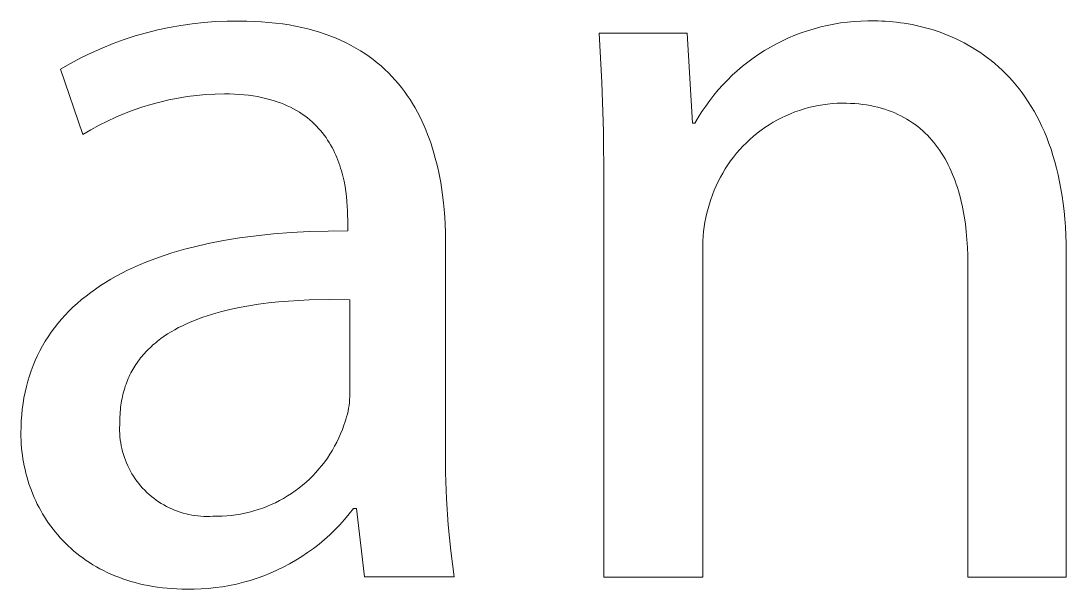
# Model space of a CAD drawing. Header units: millimetres. Extents: x 1422 to 6060, y -58 to 3182.
# Drawn here: x 5167.45 to 5210.67, y 19.26 to 42.76 of the extents above; entities that cross this region are included whole.
import ezdxf

# ---------------------------------------------------------------- set-up
doc = ezdxf.new("R2010")
doc.units = ezdxf.units.MM
doc.header["$MEASUREMENT"] = 0
doc.layers.add('Domyślny', color=7, linetype='Continuous', true_color=0x000000)

msp = doc.modelspace()

# ---------------------------------------------------------------- linework, layer by layer
at = {"layer": 'Domyślny', "color": 18, "lineweight": 15, "true_color": 0x000000}
for p, q in [((5172.64, 42.272), (5173.109, 42.39)), ((5173.109, 42.39), (5173.583, 42.492)), ((5173.583, 42.492), (5174.059, 42.577)), ((5174.059, 42.577), (5174.538, 42.646)), ((5174.538, 42.646), (5175.019, 42.698)), ((5175.019, 42.698), (5175.502, 42.733)), ((5175.502, 42.733), (5175.986, 42.752)), ((5175.986, 42.752), (5176.47, 42.754)), ((5176.47, 42.754), (5176.787, 42.75)), ((5176.787, 42.75), (5177.097, 42.74)), ((5177.097, 42.74), (5177.4, 42.723)), ((5177.4, 42.723), (5177.696, 42.7)), ((5177.696, 42.7), (5177.984, 42.67)), ((5177.984, 42.67), (5178.265, 42.634)), ((5178.265, 42.634), (5178.538, 42.592)), ((5178.538, 42.592), (5178.805, 42.543)), ((5178.805, 42.543), (5179.065, 42.489)), ((5179.065, 42.489), (5179.318, 42.429)), ((5179.318, 42.429), (5179.564, 42.362)), ((5179.564, 42.362), (5179.804, 42.291)), ((5199.718, 42.266), (5199.984, 42.357)), ((5199.984, 42.357), (5200.252, 42.439)), ((5200.252, 42.439), (5200.523, 42.512)), ((5200.523, 42.512), (5200.797, 42.576)), ((5200.797, 42.576), (5201.072, 42.631)), ((5201.072, 42.631), (5201.349, 42.676)), ((5201.349, 42.676), (5201.628, 42.711)), ((5201.628, 42.711), (5201.907, 42.737)), ((5201.907, 42.737), (5202.187, 42.754)), ((5202.187, 42.754), (5202.468, 42.761)), ((5202.468, 42.761), (5202.749, 42.758)), ((5202.749, 42.758), (5202.896, 42.757)), ((5202.896, 42.757), (5203.045, 42.753)), ((5203.045, 42.753), (5203.196, 42.746)), ((5203.196, 42.746), (5203.349, 42.736)), ((5203.349, 42.736), (5203.505, 42.722)), ((5203.505, 42.722), (5203.662, 42.706)), ((5203.662, 42.706), (5203.82, 42.686)), ((5203.82, 42.686), (5203.98, 42.663)), ((5203.98, 42.663), (5204.142, 42.637)), ((5204.142, 42.637), (5204.305, 42.606)), ((5204.305, 42.606), (5204.468, 42.573)), ((5204.468, 42.573), (5204.633, 42.535)), ((5204.633, 42.535), (5204.798, 42.494)), ((5204.798, 42.494), (5204.964, 42.449)), ((5204.964, 42.449), (5205.13, 42.4)), ((5205.13, 42.4), (5205.296, 42.346)), ((5171.26, 41.822), (5171.715, 41.988)), ((5171.715, 41.988), (5172.175, 42.138)), ((5172.175, 42.138), (5172.64, 42.272)), ((5179.804, 42.291), (5180.037, 42.214)), ((5180.037, 42.214), (5180.263, 42.131)), ((5180.263, 42.131), (5180.483, 42.043)), ((5180.483, 42.043), (5180.697, 41.95)), ((5180.697, 41.95), (5180.904, 41.851)), ((5191.48, 40.217), (5191.367, 42.249)), ((5191.367, 42.249), (5194.997, 42.249)), ((5194.997, 42.249), (5195.228, 38.527)), ((5198.691, 41.813), (5198.942, 41.939)), ((5198.942, 41.939), (5199.197, 42.057)), ((5199.197, 42.057), (5199.456, 42.166)), ((5199.456, 42.166), (5199.718, 42.266)), ((5205.296, 42.346), (5205.463, 42.289)), ((5205.463, 42.289), (5205.629, 42.227)), ((5205.629, 42.227), (5205.796, 42.161)), ((5205.796, 42.161), (5205.962, 42.09)), ((5205.962, 42.09), (5206.127, 42.015)), ((5206.127, 42.015), (5206.292, 41.935)), ((5206.292, 41.935), (5206.456, 41.851)), ((5170.369, 41.443), (5170.812, 41.64)), ((5170.812, 41.64), (5171.26, 41.822)), ((5180.904, 41.851), (5181.105, 41.748)), ((5181.105, 41.748), (5181.3, 41.64)), ((5181.3, 41.64), (5181.489, 41.527)), ((5181.489, 41.527), (5181.672, 41.41)), ((5197.967, 41.384), (5198.204, 41.535)), ((5198.204, 41.535), (5198.445, 41.678)), ((5198.445, 41.678), (5198.691, 41.813)), ((5206.456, 41.851), (5206.62, 41.762)), ((5206.62, 41.762), (5206.782, 41.667)), ((5206.782, 41.667), (5206.943, 41.568)), ((5206.943, 41.568), (5207.102, 41.464)), ((5169.507, 41.004), (5169.935, 41.231)), ((5169.935, 41.231), (5170.369, 41.443)), ((5181.672, 41.41), (5181.848, 41.288)), ((5181.848, 41.288), (5182.02, 41.161)), ((5182.02, 41.161), (5182.185, 41.031)), ((5197.51, 41.057), (5197.736, 41.224)), ((5197.736, 41.224), (5197.967, 41.384)), ((5207.102, 41.464), (5207.26, 41.354)), ((5207.26, 41.354), (5207.417, 41.24)), ((5207.417, 41.24), (5207.571, 41.119)), ((5207.571, 41.119), (5207.724, 40.994)), ((5169.088, 40.762), (5169.507, 41.004)), ((5170.015, 38.059), (5169.088, 40.762)), ((5182.185, 41.031), (5182.345, 40.896)), ((5182.345, 40.896), (5182.499, 40.757)), ((5182.499, 40.757), (5182.647, 40.614)), ((5196.869, 40.512), (5197.076, 40.701)), ((5197.076, 40.701), (5197.29, 40.883)), ((5197.29, 40.883), (5197.51, 41.057)), ((5207.724, 40.994), (5207.874, 40.863)), ((5207.874, 40.863), (5208.022, 40.726)), ((5208.022, 40.726), (5208.168, 40.584)), ((5182.647, 40.614), (5182.791, 40.467)), ((5182.791, 40.467), (5182.929, 40.316)), ((5182.929, 40.316), (5183.061, 40.162)), ((5191.542, 38.183), (5191.48, 40.217)), ((5196.473, 40.113), (5196.668, 40.316)), ((5196.668, 40.316), (5196.869, 40.512)), ((5208.168, 40.584), (5208.311, 40.435)), ((5208.311, 40.435), (5208.451, 40.281)), ((5208.451, 40.281), (5208.589, 40.121)), ((5183.061, 40.162), (5183.189, 40.004)), ((5183.189, 40.004), (5183.311, 39.843)), ((5183.311, 39.843), (5183.428, 39.678)), ((5196.106, 39.689), (5196.286, 39.904)), ((5196.286, 39.904), (5196.473, 40.113)), ((5208.589, 40.121), (5208.724, 39.955)), ((5208.724, 39.955), (5208.855, 39.782)), ((5208.855, 39.782), (5208.983, 39.603)), ((5173.197, 39.406), (5172.824, 39.306)), ((5173.572, 39.494), (5173.197, 39.406)), ((5173.95, 39.568), (5173.572, 39.494)), ((5174.331, 39.629), (5173.95, 39.568)), ((5174.713, 39.677), (5174.331, 39.629)), ((5175.097, 39.712), (5174.713, 39.677)), ((5175.482, 39.734), (5175.097, 39.712)), ((5175.867, 39.742), (5175.482, 39.734)), ((5176.079, 39.74), (5175.867, 39.742)), ((5176.286, 39.733), (5176.079, 39.74)), ((5176.486, 39.721), (5176.286, 39.733)), ((5176.68, 39.704), (5176.486, 39.721)), ((5176.869, 39.683), (5176.68, 39.704)), ((5177.053, 39.658), (5176.869, 39.683)), ((5177.231, 39.628), (5177.053, 39.658)), ((5177.403, 39.595), (5177.231, 39.628)), ((5177.57, 39.557), (5177.403, 39.595)), ((5177.732, 39.515), (5177.57, 39.557)), ((5177.889, 39.47), (5177.732, 39.515)), ((5178.041, 39.421), (5177.889, 39.47)), ((5178.188, 39.368), (5178.041, 39.421)), ((5178.329, 39.312), (5178.188, 39.368)), ((5183.428, 39.678), (5183.541, 39.511)), ((5183.541, 39.511), (5183.648, 39.34)), ((5183.648, 39.34), (5183.751, 39.166)), ((5195.768, 39.24), (5195.933, 39.467)), ((5195.933, 39.467), (5196.106, 39.689)), ((5201.007, 39.342), (5200.809, 39.322)), ((5201.206, 39.355), (5201.007, 39.342)), ((5201.405, 39.361), (5201.206, 39.355)), ((5201.584, 39.359), (5201.405, 39.361)), ((5201.759, 39.352), (5201.584, 39.359)), ((5201.93, 39.341), (5201.759, 39.352)), ((5202.097, 39.326), (5201.93, 39.341)), ((5208.983, 39.603), (5209.107, 39.418)), ((5209.107, 39.418), (5209.228, 39.227)), ((5171.731, 38.93), (5171.376, 38.78)), ((5172.091, 39.068), (5171.731, 38.93)), ((5172.456, 39.193), (5172.091, 39.068)), ((5172.824, 39.306), (5172.456, 39.193)), ((5178.466, 39.253), (5178.329, 39.312)), ((5178.599, 39.19), (5178.466, 39.253)), ((5178.726, 39.124), (5178.599, 39.19)), ((5178.849, 39.055), (5178.726, 39.124)), ((5178.968, 38.983), (5178.849, 39.055)), ((5179.082, 38.909), (5178.968, 38.983)), ((5179.191, 38.831), (5179.082, 38.909)), ((5183.751, 39.166), (5183.849, 38.989)), ((5183.849, 38.989), (5183.942, 38.81)), ((5195.462, 38.77), (5195.611, 39.008)), ((5195.611, 39.008), (5195.768, 39.24)), ((5199.271, 38.921), (5199.088, 38.842)), ((5199.456, 38.994), (5199.271, 38.921)), ((5199.644, 39.061), (5199.456, 38.994)), ((5199.834, 39.121), (5199.644, 39.061)), ((5200.026, 39.174), (5199.834, 39.121)), ((5200.22, 39.221), (5200.026, 39.174)), ((5200.415, 39.262), (5200.22, 39.221)), ((5200.611, 39.295), (5200.415, 39.262)), ((5200.809, 39.322), (5200.611, 39.295)), ((5202.262, 39.307), (5202.097, 39.326)), ((5202.422, 39.284), (5202.262, 39.307)), ((5202.579, 39.256), (5202.422, 39.284)), ((5202.733, 39.224), (5202.579, 39.256)), ((5202.883, 39.189), (5202.733, 39.224)), ((5203.03, 39.15), (5202.883, 39.189)), ((5203.173, 39.106), (5203.03, 39.15)), ((5203.314, 39.059), (5203.173, 39.106)), ((5203.45, 39.008), (5203.314, 39.059)), ((5203.584, 38.954), (5203.45, 39.008)), ((5203.714, 38.895), (5203.584, 38.954)), ((5209.228, 39.227), (5209.346, 39.029)), ((5209.346, 39.029), (5209.459, 38.824)), ((5171.027, 38.617), (5170.683, 38.443)), ((5171.376, 38.78), (5171.027, 38.617)), ((5179.297, 38.751), (5179.191, 38.831)), ((5179.398, 38.669), (5179.297, 38.751)), ((5179.495, 38.584), (5179.398, 38.669)), ((5179.589, 38.497), (5179.495, 38.584)), ((5179.678, 38.408), (5179.589, 38.497)), ((5183.942, 38.81), (5184.031, 38.628)), ((5184.031, 38.628), (5184.115, 38.444)), ((5195.228, 38.527), (5195.321, 38.527)), ((5195.321, 38.527), (5195.462, 38.77)), ((5198.557, 38.567), (5198.387, 38.463)), ((5198.731, 38.664), (5198.557, 38.567)), ((5198.908, 38.756), (5198.731, 38.664)), ((5199.088, 38.842), (5198.908, 38.756)), ((5203.841, 38.834), (5203.714, 38.895)), ((5203.964, 38.768), (5203.841, 38.834)), ((5204.085, 38.7), (5203.964, 38.768)), ((5204.202, 38.627), (5204.085, 38.7)), ((5204.316, 38.552), (5204.202, 38.627)), ((5204.427, 38.473), (5204.316, 38.552)), ((5204.535, 38.391), (5204.427, 38.473)), ((5209.459, 38.824), (5209.568, 38.613)), ((5209.568, 38.613), (5209.673, 38.394)), ((5170.346, 38.257), (5170.015, 38.059)), ((5170.683, 38.443), (5170.346, 38.257)), ((5179.763, 38.317), (5179.678, 38.408)), ((5179.845, 38.224), (5179.763, 38.317)), ((5179.923, 38.129), (5179.845, 38.224)), ((5179.997, 38.033), (5179.923, 38.129)), ((5184.115, 38.444), (5184.195, 38.257)), ((5184.195, 38.257), (5184.271, 38.067)), ((5184.271, 38.067), (5184.343, 37.876)), ((5191.553, 36.149), (5191.542, 38.183)), ((5197.899, 38.118), (5197.745, 37.992)), ((5198.058, 38.238), (5197.899, 38.118)), ((5198.22, 38.353), (5198.058, 38.238)), ((5198.387, 38.463), (5198.22, 38.353)), ((5204.64, 38.305), (5204.535, 38.391)), ((5204.742, 38.217), (5204.64, 38.305)), ((5204.841, 38.125), (5204.742, 38.217)), ((5204.936, 38.03), (5204.841, 38.125)), ((5209.673, 38.394), (5209.774, 38.169)), ((5209.774, 38.169), (5209.87, 37.937)), ((5180.068, 37.935), (5179.997, 38.033)), ((5180.135, 37.835), (5180.068, 37.935)), ((5180.199, 37.734), (5180.135, 37.835)), ((5180.26, 37.632), (5180.199, 37.734)), ((5180.318, 37.529), (5180.26, 37.632)), ((5184.343, 37.876), (5184.41, 37.683)), ((5184.41, 37.683), (5184.473, 37.487)), ((5197.449, 37.724), (5197.309, 37.583)), ((5197.595, 37.86), (5197.449, 37.724)), ((5197.745, 37.992), (5197.595, 37.86)), ((5205.029, 37.933), (5204.936, 38.03)), ((5205.119, 37.832), (5205.029, 37.933)), ((5205.206, 37.729), (5205.119, 37.832)), ((5205.29, 37.622), (5205.206, 37.729)), ((5205.371, 37.513), (5205.29, 37.622)), ((5209.87, 37.937), (5209.961, 37.698)), ((5209.961, 37.698), (5210.048, 37.452)), ((5180.372, 37.424), (5180.318, 37.529)), ((5180.424, 37.319), (5180.372, 37.424)), ((5180.472, 37.213), (5180.424, 37.319)), ((5180.518, 37.106), (5180.472, 37.213)), ((5184.473, 37.487), (5184.533, 37.29)), ((5184.533, 37.29), (5184.588, 37.091)), ((5197.042, 37.286), (5196.917, 37.131)), ((5197.173, 37.437), (5197.042, 37.286)), ((5197.309, 37.583), (5197.173, 37.437)), ((5205.449, 37.402), (5205.371, 37.513)), ((5205.525, 37.287), (5205.449, 37.402)), ((5205.598, 37.17), (5205.525, 37.287)), ((5205.668, 37.051), (5205.598, 37.17)), ((5210.048, 37.452), (5210.129, 37.198)), ((5210.129, 37.198), (5210.206, 36.937)), ((5180.56, 36.999), (5180.518, 37.106)), ((5180.601, 36.891), (5180.56, 36.999)), ((5180.638, 36.783), (5180.601, 36.891)), ((5180.673, 36.675), (5180.638, 36.783)), ((5184.588, 37.091), (5184.639, 36.89)), ((5184.639, 36.89), (5184.687, 36.688)), ((5196.683, 36.809), (5196.574, 36.642)), ((5196.797, 36.972), (5196.683, 36.809)), ((5196.917, 37.131), (5196.797, 36.972)), ((5205.735, 36.929), (5205.668, 37.051)), ((5205.799, 36.804), (5205.735, 36.929)), ((5205.861, 36.677), (5205.799, 36.804)), ((5210.206, 36.937), (5210.277, 36.669)), ((5180.705, 36.566), (5180.673, 36.675)), ((5180.735, 36.458), (5180.705, 36.566)), ((5180.763, 36.349), (5180.735, 36.458)), ((5180.789, 36.241), (5180.763, 36.349)), ((5184.687, 36.688), (5184.731, 36.485)), ((5184.731, 36.485), (5184.772, 36.28)), ((5196.471, 36.471), (5196.374, 36.297)), ((5196.574, 36.642), (5196.471, 36.471)), ((5205.92, 36.548), (5205.861, 36.677)), ((5205.977, 36.416), (5205.92, 36.548)), ((5206.031, 36.283), (5205.977, 36.416)), ((5210.277, 36.669), (5210.343, 36.393)), ((5210.343, 36.393), (5210.403, 36.109)), ((5180.812, 36.133), (5180.789, 36.241)), ((5180.853, 35.919), (5180.812, 36.133)), ((5180.886, 35.707), (5180.853, 35.919)), ((5184.772, 36.28), (5184.809, 36.074)), ((5184.809, 36.074), (5184.873, 35.658)), ((5191.553, 19.764), (5191.553, 36.149)), ((5196.199, 35.939), (5196.12, 35.756)), ((5196.283, 36.119), (5196.199, 35.939)), ((5196.374, 36.297), (5196.283, 36.119)), ((5206.082, 36.147), (5206.031, 36.283)), ((5206.131, 36.009), (5206.082, 36.147)), ((5206.177, 35.869), (5206.131, 36.009)), ((5210.403, 36.109), (5210.458, 35.818)), ((5180.913, 35.498), (5180.886, 35.707)), ((5180.933, 35.294), (5180.913, 35.498)), ((5184.873, 35.658), (5184.924, 35.24)), ((5196.048, 35.57), (5195.982, 35.382)), ((5196.12, 35.756), (5196.048, 35.57)), ((5206.221, 35.727), (5206.177, 35.869)), ((5206.262, 35.583), (5206.221, 35.727)), ((5206.301, 35.437), (5206.262, 35.583)), ((5210.458, 35.818), (5210.507, 35.519)), ((5210.507, 35.519), (5210.549, 35.212)), ((5180.947, 35.095), (5180.933, 35.294)), ((5180.957, 34.902), (5180.947, 35.095)), ((5184.924, 35.24), (5184.962, 34.819)), ((5195.923, 35.191), (5195.868, 35.005)), ((5195.982, 35.382), (5195.923, 35.191)), ((5206.337, 35.289), (5206.301, 35.437)), ((5206.371, 35.14), (5206.337, 35.289)), ((5206.403, 34.988), (5206.371, 35.14)), ((5210.549, 35.212), (5210.586, 34.897)), ((5180.962, 34.716), (5180.957, 34.902)), ((5180.964, 34.538), (5180.962, 34.716)), ((5184.962, 34.819), (5184.989, 34.396)), ((5195.775, 34.628), (5195.738, 34.437)), ((5195.818, 34.817), (5195.775, 34.628)), ((5195.868, 35.005), (5195.818, 34.817)), ((5206.459, 34.681), (5206.403, 34.988)), ((5206.506, 34.367), (5206.459, 34.681)), ((5210.586, 34.897), (5210.616, 34.574)), ((5180.964, 34.075), (5180.964, 34.538)), ((5184.989, 34.396), (5185.005, 33.973)), ((5195.707, 34.245), (5195.682, 34.052)), ((5195.738, 34.437), (5195.707, 34.245)), ((5206.544, 34.048), (5206.506, 34.367)), ((5210.616, 34.574), (5210.64, 34.243)), ((5210.64, 34.243), (5210.657, 33.903)), ((5175.83, 33.677), (5176.494, 33.786)), ((5176.494, 33.786), (5177.181, 33.877)), ((5177.181, 33.877), (5177.891, 33.951)), ((5177.891, 33.951), (5178.625, 34.009)), ((5178.625, 34.009), (5179.382, 34.048)), ((5179.382, 34.048), (5180.161, 34.07)), ((5180.161, 34.07), (5180.964, 34.075)), ((5185.005, 33.973), (5185.01, 33.55)), ((5195.663, 33.859), (5195.651, 33.665)), ((5195.682, 34.052), (5195.663, 33.859)), ((5206.573, 33.723), (5206.544, 34.048)), ((5206.593, 33.393), (5206.573, 33.723)), ((5210.657, 33.903), (5210.668, 33.555)), ((5173.984, 33.249), (5174.276, 33.331)), ((5174.276, 33.331), (5174.575, 33.409)), ((5174.575, 33.409), (5175.191, 33.551)), ((5175.191, 33.551), (5175.83, 33.677)), ((5185.01, 33.55), (5185.01, 25.149)), ((5195.651, 33.665), (5195.645, 33.471)), ((5195.645, 33.471), (5195.645, 33.276)), ((5206.606, 33.059), (5206.593, 33.393)), ((5210.668, 33.555), (5210.671, 33.199)), ((5172.612, 32.779), (5172.874, 32.881)), ((5172.874, 32.881), (5173.142, 32.979)), ((5173.142, 32.979), (5173.417, 33.073)), ((5173.417, 33.073), (5173.697, 33.164)), ((5173.697, 33.164), (5173.984, 33.249)), ((5195.645, 33.276), (5195.645, 19.764)), ((5206.61, 32.72), (5206.606, 33.059)), ((5210.671, 33.199), (5210.671, 19.764)), ((5171.626, 32.328), (5171.863, 32.447)), ((5171.863, 32.447), (5172.107, 32.561)), ((5172.107, 32.561), (5172.356, 32.672)), ((5172.356, 32.672), (5172.612, 32.779)), ((5206.61, 19.764), (5206.61, 32.72)), ((5170.953, 31.948), (5171.171, 32.078)), ((5171.171, 32.078), (5171.395, 32.205)), ((5171.395, 32.205), (5171.626, 32.328)), ((5170.336, 31.531), (5170.535, 31.674)), ((5170.535, 31.674), (5170.741, 31.813)), ((5170.741, 31.813), (5170.953, 31.948)), ((5169.778, 31.079), (5169.958, 31.234)), ((5169.958, 31.234), (5170.144, 31.384)), ((5170.144, 31.384), (5170.336, 31.531)), ((5178.102, 31.14), (5177.687, 31.096)), ((5178.521, 31.175), (5178.102, 31.14)), ((5178.943, 31.202), (5178.521, 31.175)), ((5179.366, 31.222), (5178.943, 31.202)), ((5180.214, 31.24), (5179.366, 31.222)), ((5181.056, 31.233), (5180.214, 31.24)), ((5181.056, 27.342), (5181.056, 31.233)), ((5169.278, 30.592), (5169.438, 30.758)), ((5169.438, 30.758), (5169.605, 30.92)), ((5169.605, 30.92), (5169.778, 31.079)), ((5175.704, 30.73), (5175.518, 30.679)), ((5176.085, 30.825), (5175.704, 30.73)), ((5176.475, 30.908), (5176.085, 30.825)), ((5176.872, 30.98), (5176.475, 30.908)), ((5177.277, 31.043), (5176.872, 30.98)), ((5177.687, 31.096), (5177.277, 31.043)), ((5168.977, 30.247), (5169.124, 30.421)), ((5169.124, 30.421), (5169.278, 30.592)), ((5174.457, 30.306), (5174.292, 30.233)), ((5174.626, 30.376), (5174.457, 30.306)), ((5174.798, 30.443), (5174.626, 30.376)), ((5174.974, 30.507), (5174.798, 30.443)), ((5175.152, 30.567), (5174.974, 30.507)), ((5175.334, 30.624), (5175.152, 30.567)), ((5175.518, 30.679), (5175.334, 30.624)), ((5168.576, 29.702), (5168.703, 29.887)), ((5168.703, 29.887), (5168.837, 30.069)), ((5168.837, 30.069), (5168.977, 30.247)), ((5173.666, 29.905), (5173.519, 29.814)), ((5173.816, 29.992), (5173.666, 29.905)), ((5173.971, 30.076), (5173.816, 29.992)), ((5174.13, 30.156), (5173.971, 30.076)), ((5174.292, 30.233), (5174.13, 30.156)), ((5168.342, 29.319), (5168.456, 29.512)), ((5168.456, 29.512), (5168.576, 29.702)), ((5172.975, 29.413), (5172.912, 29.359)), ((5173.039, 29.467), (5172.975, 29.413)), ((5173.105, 29.519), (5173.039, 29.467)), ((5173.238, 29.621), (5173.105, 29.519)), ((5173.377, 29.72), (5173.238, 29.621)), ((5173.519, 29.814), (5173.377, 29.72)), ((5168.135, 28.921), (5168.235, 29.122)), ((5168.235, 29.122), (5168.342, 29.319)), ((5172.561, 29.011), (5172.507, 28.949)), ((5172.616, 29.071), (5172.561, 29.011)), ((5172.673, 29.131), (5172.616, 29.071)), ((5172.731, 29.189), (5172.673, 29.131)), ((5172.79, 29.247), (5172.731, 29.189)), ((5172.851, 29.303), (5172.79, 29.247)), ((5172.912, 29.359), (5172.851, 29.303)), ((5167.954, 28.508), (5168.041, 28.716)), ((5168.041, 28.716), (5168.135, 28.921)), ((5172.209, 28.557), (5172.165, 28.488)), ((5172.255, 28.625), (5172.209, 28.557)), ((5172.303, 28.692), (5172.255, 28.625)), ((5172.352, 28.758), (5172.303, 28.692)), ((5172.402, 28.823), (5172.352, 28.758)), ((5172.454, 28.886), (5172.402, 28.823)), ((5172.507, 28.949), (5172.454, 28.886)), ((5167.801, 28.08), (5167.874, 28.296)), ((5167.874, 28.296), (5167.954, 28.508)), ((5171.962, 28.126), (5171.926, 28.051)), ((5172, 28.201), (5171.962, 28.126)), ((5172.039, 28.275), (5172, 28.201)), ((5172.079, 28.347), (5172.039, 28.275)), ((5172.121, 28.418), (5172.079, 28.347)), ((5172.165, 28.488), (5172.121, 28.418)), ((5167.676, 27.637), (5167.735, 27.861)), ((5167.735, 27.861), (5167.801, 28.08)), ((5171.797, 27.736), (5171.769, 27.655)), ((5171.827, 27.817), (5171.797, 27.736)), ((5171.859, 27.896), (5171.827, 27.817)), ((5171.892, 27.974), (5171.859, 27.896)), ((5171.926, 28.051), (5171.892, 27.974)), ((5167.578, 27.18), (5167.623, 27.41)), ((5167.623, 27.41), (5167.676, 27.637)), ((5171.652, 27.229), (5171.633, 27.14)), ((5171.672, 27.316), (5171.652, 27.229)), ((5171.694, 27.403), (5171.672, 27.316)), ((5171.717, 27.488), (5171.694, 27.403)), ((5171.742, 27.572), (5171.717, 27.488)), ((5171.769, 27.655), (5171.742, 27.572)), ((5181.053, 27.221), (5181.056, 27.342)), ((5167.507, 26.708), (5167.539, 26.946)), ((5167.539, 26.946), (5167.578, 27.18)), ((5171.588, 26.866), (5171.576, 26.773)), ((5171.601, 26.959), (5171.588, 26.866)), ((5171.616, 27.05), (5171.601, 26.959)), ((5171.633, 27.14), (5171.616, 27.05)), ((5181, 26.742), (5181.019, 26.861)), ((5181.019, 26.861), (5181.034, 26.981)), ((5181.034, 26.981), (5181.045, 27.101)), ((5181.045, 27.101), (5181.053, 27.221)), ((5167.465, 26.221), (5167.483, 26.466)), ((5167.483, 26.466), (5167.507, 26.708)), ((5171.547, 26.385), (5171.544, 26.285)), ((5171.552, 26.484), (5171.547, 26.385)), ((5171.558, 26.581), (5171.552, 26.484)), ((5171.566, 26.678), (5171.558, 26.581)), ((5171.576, 26.773), (5171.566, 26.678)), ((5180.888, 26.273), (5180.921, 26.388)), ((5180.921, 26.388), (5180.952, 26.505)), ((5180.952, 26.505), (5180.978, 26.623)), ((5180.978, 26.623), (5181, 26.742)), ((5167.451, 25.72), (5167.455, 25.973)), ((5167.455, 25.973), (5167.465, 26.221)), ((5171.535, 26.059), (5171.532, 25.935)), ((5171.532, 25.935), (5171.532, 25.811)), ((5171.543, 26.183), (5171.535, 26.059)), ((5171.544, 26.285), (5171.543, 26.183)), ((5180.744, 25.865), (5180.809, 26.045)), ((5180.809, 26.045), (5180.85, 26.158)), ((5180.85, 26.158), (5180.888, 26.273)), ((5167.453, 25.568), (5167.451, 25.72)), ((5167.458, 25.415), (5167.453, 25.568)), ((5171.532, 25.811), (5171.537, 25.686)), ((5171.537, 25.686), (5171.546, 25.562)), ((5171.546, 25.562), (5171.559, 25.439)), ((5180.513, 25.341), (5180.596, 25.513)), ((5180.596, 25.513), (5180.673, 25.688)), ((5180.673, 25.688), (5180.744, 25.865)), ((5167.466, 25.263), (5167.458, 25.415)), ((5167.478, 25.111), (5167.466, 25.263)), ((5167.494, 24.959), (5167.478, 25.111)), ((5171.559, 25.439), (5171.577, 25.316)), ((5171.577, 25.316), (5171.599, 25.193)), ((5171.599, 25.193), (5171.625, 25.072)), ((5171.625, 25.072), (5171.655, 24.951)), ((5180.33, 25.006), (5180.424, 25.172)), ((5180.424, 25.172), (5180.513, 25.341)), ((5185.01, 25.149), (5185.011, 24.071)), ((5167.512, 24.808), (5167.494, 24.959)), ((5167.535, 24.657), (5167.512, 24.808)), ((5167.56, 24.507), (5167.535, 24.657)), ((5171.655, 24.951), (5171.689, 24.831)), ((5171.689, 24.831), (5171.728, 24.713)), ((5171.728, 24.713), (5171.77, 24.596)), ((5180.013, 24.529), (5180.124, 24.685)), ((5180.124, 24.685), (5180.23, 24.844)), ((5180.23, 24.844), (5180.33, 25.006)), ((5167.589, 24.358), (5167.56, 24.507)), ((5167.621, 24.209), (5167.589, 24.358)), ((5167.657, 24.061), (5167.621, 24.209)), ((5171.77, 24.596), (5171.816, 24.481)), ((5171.816, 24.481), (5171.867, 24.367)), ((5171.867, 24.367), (5171.921, 24.255)), ((5171.921, 24.255), (5171.979, 24.145)), ((5179.649, 24.088), (5179.775, 24.231)), ((5179.775, 24.231), (5179.897, 24.378)), ((5179.897, 24.378), (5180.013, 24.529)), ((5167.696, 23.915), (5167.657, 24.061)), ((5167.739, 23.769), (5167.696, 23.915)), ((5171.979, 24.145), (5172.041, 24.037)), ((5172.041, 24.037), (5172.106, 23.931)), ((5172.106, 23.931), (5172.175, 23.828)), ((5172.175, 23.828), (5172.248, 23.727)), ((5179.241, 23.685), (5179.382, 23.815)), ((5179.382, 23.815), (5179.517, 23.949)), ((5179.517, 23.949), (5179.649, 24.088)), ((5185.011, 24.071), (5185.047, 22.993)), ((5167.784, 23.624), (5167.739, 23.769)), ((5167.834, 23.48), (5167.784, 23.624)), ((5167.886, 23.337), (5167.834, 23.48)), ((5172.248, 23.727), (5172.324, 23.628)), ((5172.324, 23.628), (5172.403, 23.533)), ((5172.403, 23.533), (5172.486, 23.44)), ((5172.486, 23.44), (5172.571, 23.349)), ((5172.571, 23.349), (5172.66, 23.262)), ((5178.794, 23.327), (5178.947, 23.441)), ((5178.947, 23.441), (5179.096, 23.561)), ((5179.096, 23.561), (5179.241, 23.685)), ((5167.942, 23.195), (5167.886, 23.337)), ((5168.002, 23.055), (5167.942, 23.195)), ((5168.064, 22.917), (5168.002, 23.055)), ((5168.13, 22.779), (5168.064, 22.917)), ((5172.66, 23.262), (5172.752, 23.178)), ((5172.752, 23.178), (5172.846, 23.097)), ((5172.846, 23.097), (5172.944, 23.02)), ((5172.944, 23.02), (5173.043, 22.946)), ((5173.043, 22.946), (5173.146, 22.875)), ((5177.976, 22.838), (5178.146, 22.924)), ((5178.146, 22.924), (5178.313, 23.017)), ((5178.313, 23.017), (5178.477, 23.115)), ((5178.477, 23.115), (5178.638, 23.218)), ((5178.638, 23.218), (5178.794, 23.327)), ((5185.047, 22.993), (5185.118, 21.917)), ((5168.2, 22.643), (5168.13, 22.779)), ((5168.273, 22.509), (5168.2, 22.643)), ((5168.349, 22.377), (5168.273, 22.509)), ((5173.146, 22.875), (5173.25, 22.808)), ((5173.25, 22.808), (5173.357, 22.745)), ((5173.357, 22.745), (5173.467, 22.685)), ((5173.467, 22.685), (5173.578, 22.629)), ((5173.578, 22.629), (5173.69, 22.577)), ((5173.69, 22.577), (5173.805, 22.528)), ((5173.805, 22.528), (5173.921, 22.484)), ((5173.921, 22.484), (5174.039, 22.444)), ((5176.902, 22.445), (5177.086, 22.495)), ((5177.086, 22.495), (5177.269, 22.551)), ((5177.269, 22.551), (5177.449, 22.614)), ((5177.449, 22.614), (5177.627, 22.682)), ((5177.627, 22.682), (5177.803, 22.757)), ((5177.803, 22.757), (5177.976, 22.838)), ((5181.211, 22.601), (5181.029, 22.37)), ((5181.334, 22.601), (5181.211, 22.601)), ((5181.659, 19.775), (5181.334, 22.601)), ((5168.428, 22.246), (5168.349, 22.377)), ((5168.511, 22.117), (5168.428, 22.246)), ((5168.597, 21.99), (5168.511, 22.117)), ((5174.039, 22.444), (5174.158, 22.408)), ((5174.158, 22.408), (5174.278, 22.376)), ((5174.278, 22.376), (5174.399, 22.348)), ((5174.399, 22.348), (5174.521, 22.324)), ((5174.521, 22.324), (5174.644, 22.304)), ((5174.644, 22.304), (5174.768, 22.289)), ((5174.768, 22.289), (5174.892, 22.278)), ((5174.892, 22.278), (5175.016, 22.271)), ((5175.016, 22.271), (5175.14, 22.269)), ((5175.14, 22.269), (5175.264, 22.27)), ((5175.264, 22.27), (5175.389, 22.276)), ((5175.389, 22.276), (5175.58, 22.275)), ((5175.58, 22.275), (5175.77, 22.28)), ((5175.77, 22.28), (5175.961, 22.291)), ((5175.961, 22.291), (5176.151, 22.309)), ((5176.151, 22.309), (5176.341, 22.333)), ((5176.341, 22.333), (5176.529, 22.364)), ((5176.529, 22.364), (5176.716, 22.401)), ((5176.716, 22.401), (5176.902, 22.445)), ((5180.839, 22.145), (5180.641, 21.927)), ((5181.029, 22.37), (5180.839, 22.145)), ((5168.687, 21.865), (5168.597, 21.99)), ((5168.78, 21.741), (5168.687, 21.865)), ((5168.876, 21.62), (5168.78, 21.741)), ((5168.975, 21.502), (5168.876, 21.62)), ((5180.436, 21.716), (5180.224, 21.512)), ((5180.641, 21.927), (5180.436, 21.716)), ((5185.118, 21.917), (5185.224, 20.844)), ((5169.078, 21.385), (5168.975, 21.502)), ((5169.184, 21.271), (5169.078, 21.385)), ((5169.294, 21.159), (5169.184, 21.271)), ((5180.005, 21.316), (5179.779, 21.128)), ((5180.224, 21.512), (5180.005, 21.316)), ((5169.407, 21.049), (5169.294, 21.159)), ((5169.523, 20.942), (5169.407, 21.049)), ((5169.642, 20.838), (5169.523, 20.942)), ((5169.765, 20.737), (5169.642, 20.838)), ((5179.308, 20.775), (5179.064, 20.611)), ((5179.547, 20.947), (5179.308, 20.775)), ((5179.779, 21.128), (5179.547, 20.947)), ((5185.224, 20.844), (5185.365, 19.775)), ((5169.891, 20.638), (5169.765, 20.737)), ((5170.021, 20.542), (5169.891, 20.638)), ((5170.154, 20.448), (5170.021, 20.542)), ((5170.29, 20.358), (5170.154, 20.448)), ((5170.429, 20.271), (5170.29, 20.358)), ((5178.814, 20.456), (5178.559, 20.31)), ((5179.064, 20.611), (5178.814, 20.456)), ((5170.571, 20.187), (5170.429, 20.271)), ((5170.717, 20.106), (5170.571, 20.187)), ((5170.867, 20.028), (5170.717, 20.106)), ((5171.019, 19.954), (5170.867, 20.028)), ((5171.175, 19.883), (5171.019, 19.954)), ((5171.334, 19.815), (5171.175, 19.883)), ((5177.765, 19.925), (5177.492, 19.816)), ((5178.034, 20.044), (5177.765, 19.925)), ((5178.299, 20.172), (5178.034, 20.044)), ((5178.559, 20.31), (5178.299, 20.172)), ((5171.496, 19.752), (5171.334, 19.815)), ((5171.662, 19.691), (5171.496, 19.752)), ((5171.831, 19.634), (5171.662, 19.691)), ((5172.003, 19.582), (5171.831, 19.634)), ((5172.178, 19.532), (5172.003, 19.582)), ((5172.357, 19.487), (5172.178, 19.532)), ((5172.539, 19.446), (5172.357, 19.487)), ((5176.367, 19.475), (5176.079, 19.414)), ((5176.652, 19.545), (5176.367, 19.475)), ((5176.935, 19.626), (5176.652, 19.545)), ((5177.215, 19.716), (5176.935, 19.626)), ((5177.492, 19.816), (5177.215, 19.716)), ((5185.365, 19.775), (5181.659, 19.775)), ((5195.645, 19.764), (5191.553, 19.764)), ((5210.671, 19.764), (5206.61, 19.764)), ((5172.724, 19.409), (5172.539, 19.446)), ((5172.913, 19.376), (5172.724, 19.409)), ((5173.105, 19.347), (5172.913, 19.376)), ((5173.3, 19.322), (5173.105, 19.347)), ((5173.498, 19.302), (5173.3, 19.322)), ((5173.699, 19.286), (5173.498, 19.302)), ((5173.904, 19.274), (5173.699, 19.286)), ((5174.112, 19.267), (5173.904, 19.274)), ((5174.323, 19.265), (5174.112, 19.267)), ((5174.617, 19.264), (5174.323, 19.265)), ((5174.911, 19.274), (5174.617, 19.264)), ((5175.205, 19.294), (5174.911, 19.274)), ((5175.497, 19.324), (5175.205, 19.294)), ((5175.789, 19.364), (5175.497, 19.324)), ((5176.079, 19.414), (5175.789, 19.364))]:
    msp.add_line(p, q, dxfattribs=at)

doc.saveas('drawing.dxf')
